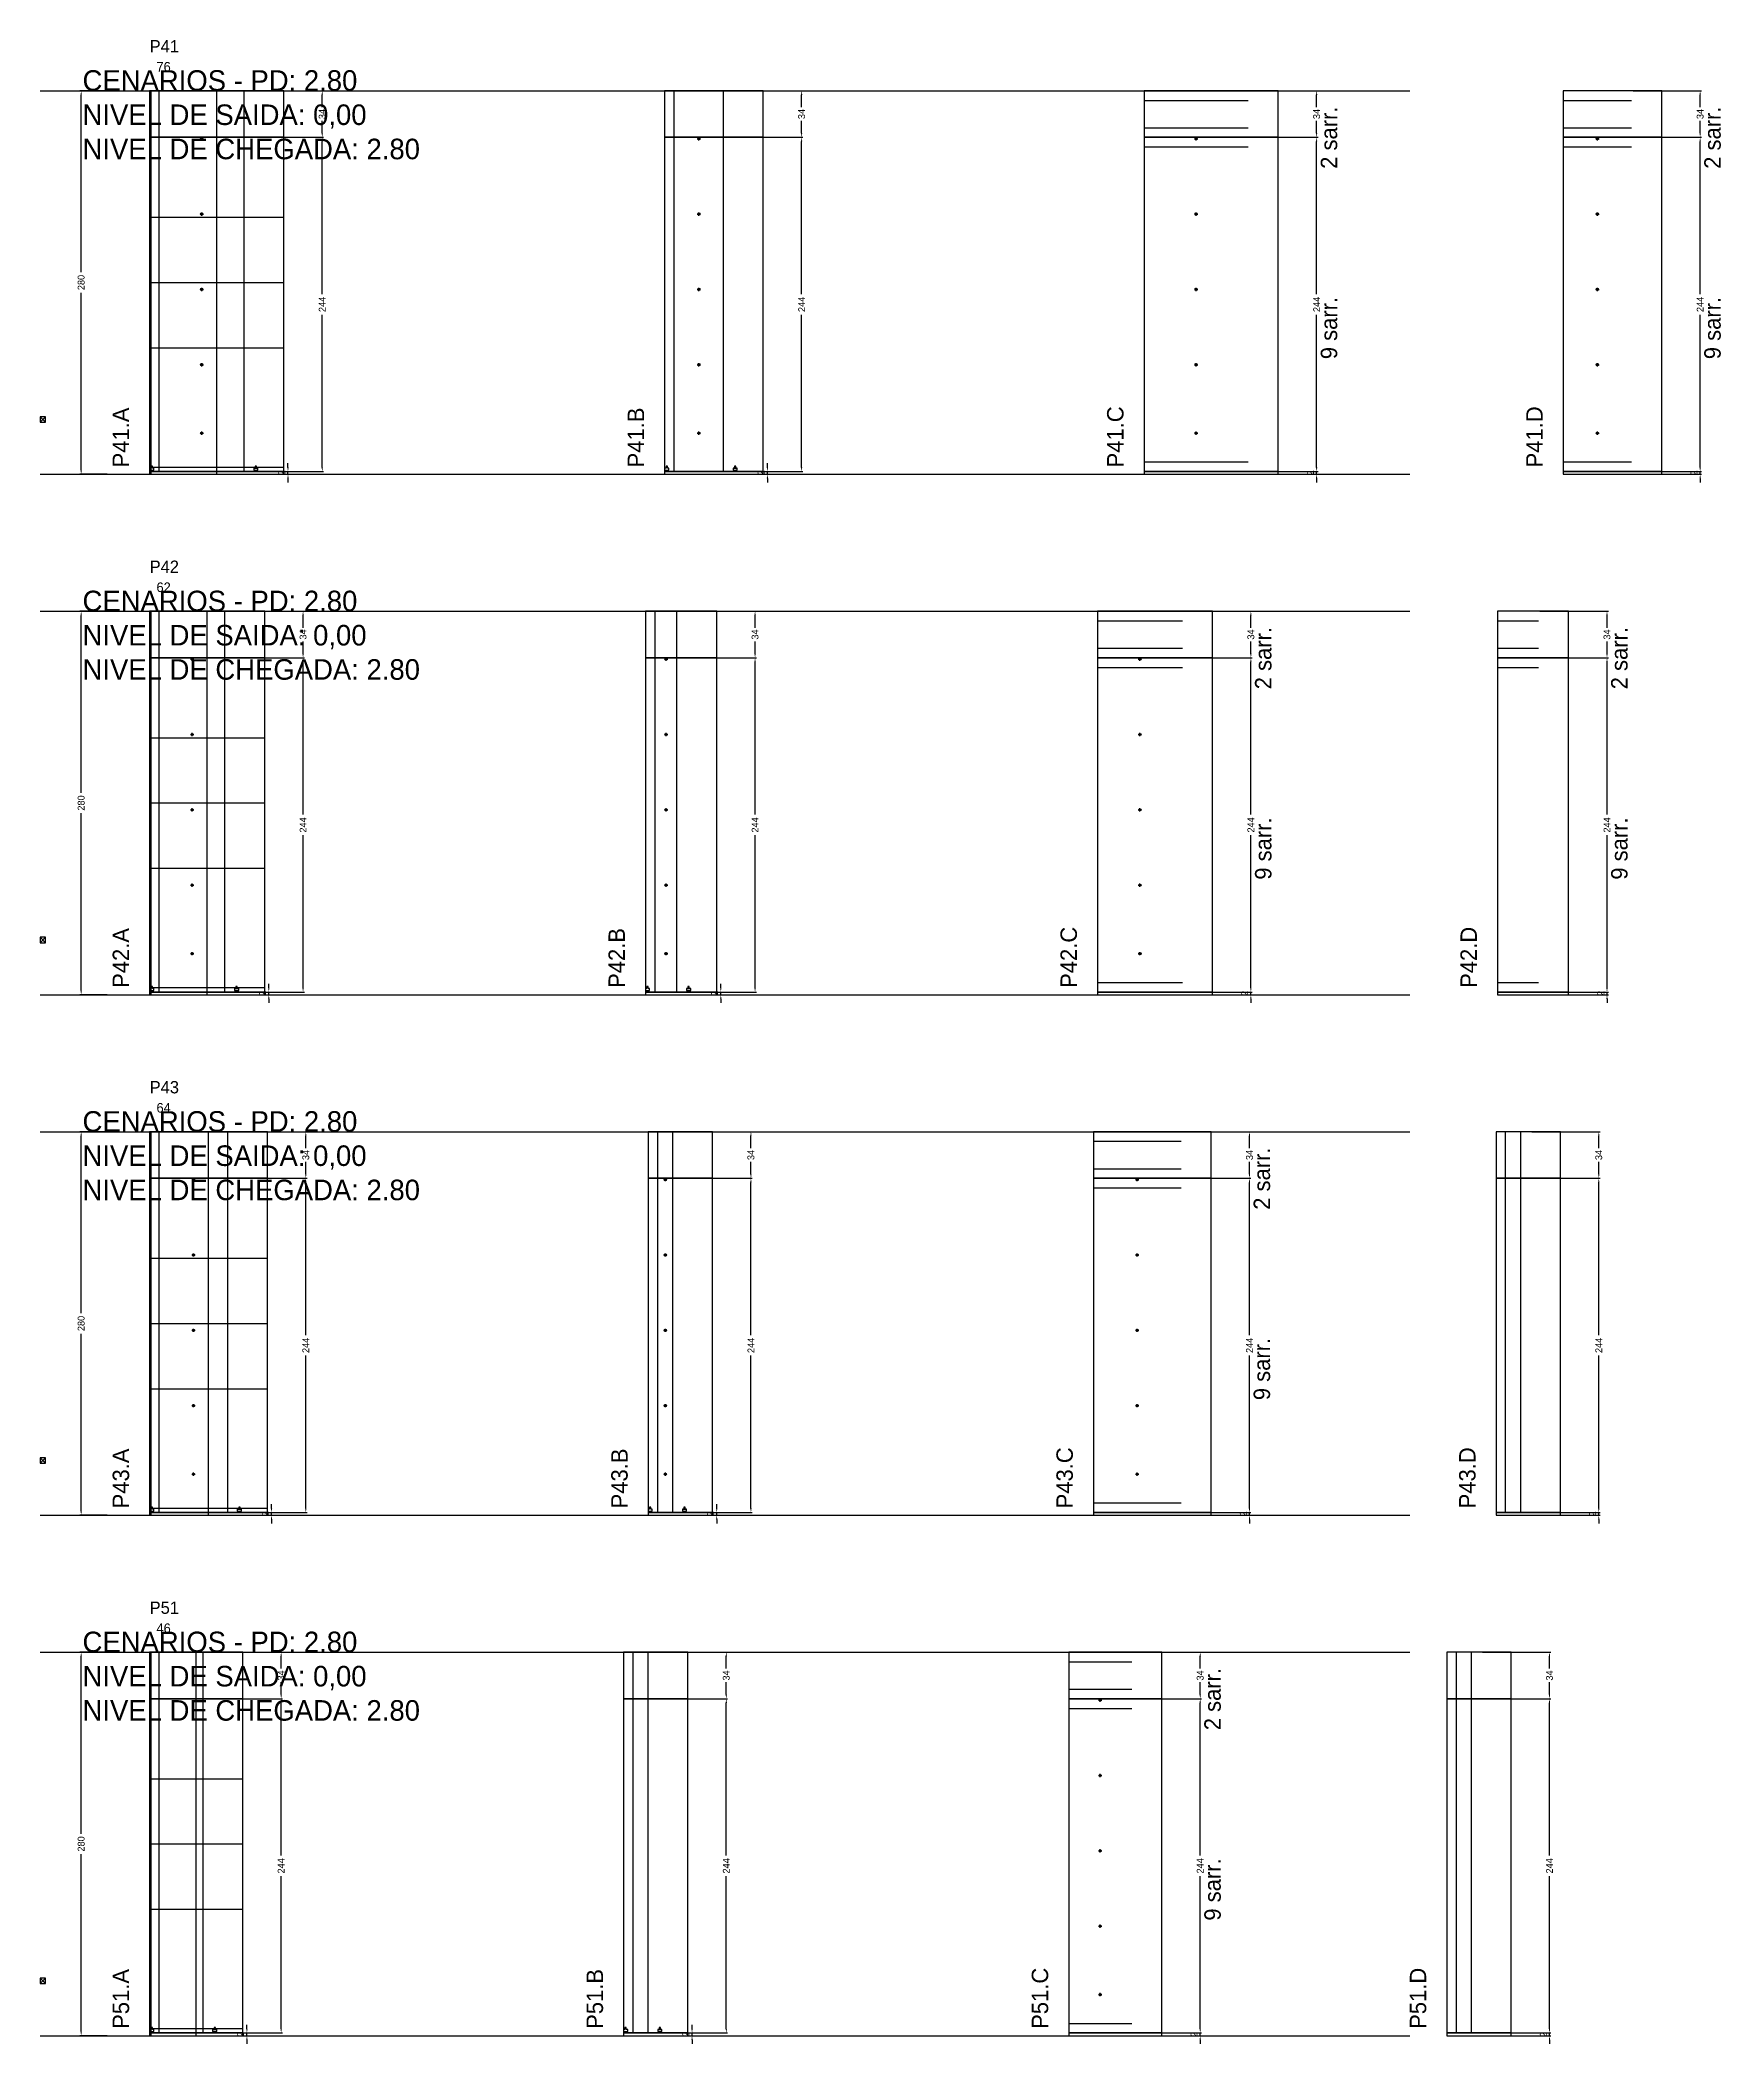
# Model space of a CAD drawing. Header units: centimetres. Extents: x -10500 to 4299, y -11026 to 295.
# Drawn here: x -7000 to -5773, y -6846 to -5383 of the extents above; entities that cross this region are included whole.
import ezdxf

# ---------------------------------------------------------------- set-up
doc = ezdxf.new("R2010")
doc.units = ezdxf.units.CM
doc.linetypes.add('DASHED', pattern=[2, -2])
for name, color, linetype in [('CHAPA', 140, 'Continuous'), ('COTA', 241, 'Continuous'), ('COTAS FURACAO', 16, 'Continuous'), ('Madeira', 30, 'Continuous'), ('MEIO_PONT', 160, 'Continuous'), ('NOMENCLATURA', 7, 'Continuous'), ('Nível', 160, 'Continuous'), ('Painéis', 200, 'Continuous'), ('Perfil Metálico', 150, 'Continuous'), ('SARR_2.2x7', 40, 'Continuous'), ('SARRAFO DE PRESSAO', 200, 'Continuous'), ('texto', 7, 'Continuous'), ('TEXTO_GERAL', 7, 'Continuous')]:
    doc.layers.add(name, color=color, linetype=linetype)
doc.dimstyles.new('PAINEL-NOVA', dxfattribs={"dimtxt": 5, "dimasz": 3, "dimexe": 1, "dimexo": 1, "dimgap": 1, "dimtad": 1, "dimcen": 2.5, "dimazin": 3, "dimtfac": 1, "dimtmove": 0, "dimatfit": 3})

# ---------------------------------------------------------------- blocks, each defined once
blk = doc.blocks.new('_CLOSEDFILLED')
at = {"color": 0, "linetype": 'BYBLOCK'}
blk.add_solid([(-1, 0.16), (0, 0), (-1, -0.16)], dxfattribs=at)
blk = doc.blocks.new('*D469')
for p, q in [((-6951, -5420), (-6971, -5420)), ((-6970, -5552.5), (-6970, -5423)), ((-6970, -5697), (-6970, -5567.5)), ((-6951, -5700), (-6971, -5700))]:
    blk.add_line(p, q)
at = {"layer": 'Defpoints'}
for p in [(-6950, -5420), (-6970, -5700), (-6950, -5700)]:
    blk.add_point(p, dxfattribs=at)
at = {"layer": 'COTA', "xscale": 3, "yscale": 3}
for p, rotation in [((-6970, -5420), 90), ((-6970, -5700), 270)]:
    blk.add_blockref('_CLOSEDFILLED', p, dxfattribs=dict(at, rotation=rotation))
at = {"layer": 'COTA', "insert": (-6970, -5560), "char_height": 5, "attachment_point": 5, "rotation": 90}
blk.add_mtext('280', dxfattribs=at)
blk = doc.blocks.new('MULDURA')
at = {"layer": 'Paineis'}
for p, q in [((0, 0), (4, 4)), ((4, 0), (0, 4))]:
    blk.add_line(p, q, dxfattribs=at)
blk.add_lwpolyline([(0, 0), (4, 0), (4, 4), (0, 4)], close=True, dxfattribs=at)
blk = doc.blocks.new('*D471')
for p, q in [((-6843, -5454), (-6793, -5454)), ((-6794, -5568.5), (-6794, -5457)), ((-6794, -5695), (-6794, -5583.5)), ((-6843, -5698), (-6793, -5698))]:
    blk.add_line(p, q)
at = {"layer": 'Defpoints'}
for p in [(-6844, -5454), (-6844, -5698), (-6794, -5698)]:
    blk.add_point(p, dxfattribs=at)
at = {"layer": 'COTA', "xscale": 3, "yscale": 3}
for p, rotation in [((-6794, -5454), 90), ((-6794, -5698), 270)]:
    blk.add_blockref('_CLOSEDFILLED', p, dxfattribs=dict(at, rotation=rotation))
at = {"layer": 'COTA', "insert": (-6794, -5576), "char_height": 5, "attachment_point": 5, "rotation": 90}
blk.add_mtext('244', dxfattribs=at)
blk = doc.blocks.new('*D472')
for p, q in [((-6843, -5420), (-6793, -5420)), ((-6794, -5432), (-6794, -5423)), ((-6794, -5451), (-6794, -5442)), ((-6843, -5454), (-6793, -5454))]:
    blk.add_line(p, q)
at = {"layer": 'Defpoints'}
for p in [(-6844, -5420), (-6844, -5454), (-6794, -5454)]:
    blk.add_point(p, dxfattribs=at)
at = {"layer": 'COTA', "xscale": 3, "yscale": 3}
for p, rotation in [((-6794, -5420), 90), ((-6794, -5454), 270)]:
    blk.add_blockref('_CLOSEDFILLED', p, dxfattribs=dict(at, rotation=rotation))
at = {"layer": 'COTA', "insert": (-6794, -5437), "char_height": 5, "attachment_point": 5, "rotation": 90}
blk.add_mtext('34', dxfattribs=at)
blk = doc.blocks.new('SLIPTEE')
at = {"layer": 'Paineis'}
blk.add_lwpolyline([(0, 0), (3, 0), (3, 1.5), (2, 1.5), (2, 3), (1, 3), (1, 1.5), (0, 1.5)], close=True, dxfattribs=at)
blk = doc.blocks.new('SLIPTDD')
at = {"layer": 'Paineis'}
blk.add_line((0, 1.5), (3, 1.5), dxfattribs=at)
blk.add_lwpolyline([(0, 0), (3, 0), (3, 1.5), (2, 1.5), (2, 3), (1, 3), (1, 1.5), (0, 1.5)], close=True, dxfattribs=at)
blk = doc.blocks.new('furacao')
at = {"layer": 'COTAS FURACAO'}
for p, q in [((-1.2, 0), (1.2, 0)), ((0, -1.2), (0, 1.2))]:
    blk.add_line(p, q, dxfattribs=at)
blk.add_circle((0, 0), 0.8, dxfattribs=at)
blk = doc.blocks.new('*D474')
for p, q in [((-6493, -5454), (-6443, -5454)), ((-6444, -5568.5), (-6444, -5457)), ((-6444, -5695), (-6444, -5583.5)), ((-6493, -5698), (-6443, -5698))]:
    blk.add_line(p, q)
at = {"layer": 'Defpoints'}
for p in [(-6494, -5454), (-6494, -5698), (-6444, -5698)]:
    blk.add_point(p, dxfattribs=at)
at = {"layer": 'COTA', "xscale": 3, "yscale": 3}
for p, rotation in [((-6444, -5454), 90), ((-6444, -5698), 270)]:
    blk.add_blockref('_CLOSEDFILLED', p, dxfattribs=dict(at, rotation=rotation))
at = {"layer": 'COTA', "insert": (-6444, -5576), "char_height": 5, "attachment_point": 5, "rotation": 90}
blk.add_mtext('244', dxfattribs=at)
blk = doc.blocks.new('*D475')
for p, q in [((-6493, -5420), (-6443, -5420)), ((-6444, -5432), (-6444, -5423)), ((-6444, -5451), (-6444, -5442)), ((-6493, -5454), (-6443, -5454))]:
    blk.add_line(p, q)
at = {"layer": 'Defpoints'}
for p in [(-6494, -5420), (-6494, -5454), (-6444, -5454)]:
    blk.add_point(p, dxfattribs=at)
at = {"layer": 'COTA', "xscale": 3, "yscale": 3}
for p, rotation in [((-6444, -5420), 90), ((-6444, -5454), 270)]:
    blk.add_blockref('_CLOSEDFILLED', p, dxfattribs=dict(at, rotation=rotation))
at = {"layer": 'COTA', "insert": (-6444, -5437), "char_height": 5, "attachment_point": 5, "rotation": 90}
blk.add_mtext('34', dxfattribs=at)
blk = doc.blocks.new('*D477')
for p, q in [((-6117, -5454), (-6067, -5454)), ((-6068, -5568.5), (-6068, -5457)), ((-6068, -5695), (-6068, -5583.5)), ((-6117, -5698), (-6067, -5698))]:
    blk.add_line(p, q)
at = {"layer": 'Defpoints'}
for p in [(-6118, -5454), (-6118, -5698), (-6068, -5698)]:
    blk.add_point(p, dxfattribs=at)
at = {"layer": 'COTA', "xscale": 3, "yscale": 3}
for p, rotation in [((-6068, -5454), 90), ((-6068, -5698), 270)]:
    blk.add_blockref('_CLOSEDFILLED', p, dxfattribs=dict(at, rotation=rotation))
at = {"layer": 'COTA', "insert": (-6068, -5576), "char_height": 5, "attachment_point": 5, "rotation": 90}
blk.add_mtext('244', dxfattribs=at)
blk = doc.blocks.new('*D478')
for p, q in [((-6117, -5420), (-6067, -5420)), ((-6068, -5432), (-6068, -5423)), ((-6068, -5451), (-6068, -5442)), ((-6117, -5454), (-6067, -5454))]:
    blk.add_line(p, q)
at = {"layer": 'Defpoints'}
for p in [(-6118, -5420), (-6118, -5454), (-6068, -5454)]:
    blk.add_point(p, dxfattribs=at)
at = {"layer": 'COTA', "xscale": 3, "yscale": 3}
for p, rotation in [((-6068, -5420), 90), ((-6068, -5454), 270)]:
    blk.add_blockref('_CLOSEDFILLED', p, dxfattribs=dict(at, rotation=rotation))
at = {"layer": 'COTA', "insert": (-6068, -5437), "char_height": 5, "attachment_point": 5, "rotation": 90}
blk.add_mtext('34', dxfattribs=at)
blk = doc.blocks.new('*D480')
for p, q in [((-5837, -5454), (-5787, -5454)), ((-5788, -5568.5), (-5788, -5457)), ((-5788, -5695), (-5788, -5583.5)), ((-5837, -5698), (-5787, -5698))]:
    blk.add_line(p, q)
at = {"layer": 'Defpoints'}
for p in [(-5838, -5454), (-5838, -5698), (-5788, -5698)]:
    blk.add_point(p, dxfattribs=at)
at = {"layer": 'COTA', "xscale": 3, "yscale": 3}
for p, rotation in [((-5788, -5454), 90), ((-5788, -5698), 270)]:
    blk.add_blockref('_CLOSEDFILLED', p, dxfattribs=dict(at, rotation=rotation))
at = {"layer": 'COTA', "insert": (-5788, -5576), "char_height": 5, "attachment_point": 5, "rotation": 90}
blk.add_mtext('244', dxfattribs=at)
blk = doc.blocks.new('*D481')
for p, q in [((-5837, -5420), (-5787, -5420)), ((-5788, -5432), (-5788, -5423)), ((-5788, -5451), (-5788, -5442)), ((-5837, -5454), (-5787, -5454))]:
    blk.add_line(p, q)
at = {"layer": 'Defpoints'}
for p in [(-5838, -5420), (-5838, -5454), (-5788, -5454)]:
    blk.add_point(p, dxfattribs=at)
at = {"layer": 'COTA', "xscale": 3, "yscale": 3}
for p, rotation in [((-5788, -5420), 90), ((-5788, -5454), 270)]:
    blk.add_blockref('_CLOSEDFILLED', p, dxfattribs=dict(at, rotation=rotation))
at = {"layer": 'COTA', "insert": (-5788, -5437), "char_height": 5, "attachment_point": 5, "rotation": 90}
blk.add_mtext('34', dxfattribs=at)
blk = doc.blocks.new('*D503')
for p, q in [((-6951, -5800), (-6971, -5800)), ((-6970, -5932.5), (-6970, -5803)), ((-6970, -6077), (-6970, -5947.5)), ((-6951, -6080), (-6971, -6080))]:
    blk.add_line(p, q)
at = {"layer": 'Defpoints'}
for p in [(-6950, -5800), (-6970, -6080), (-6950, -6080)]:
    blk.add_point(p, dxfattribs=at)
at = {"layer": 'COTA', "xscale": 3, "yscale": 3}
for p, rotation in [((-6970, -5800), 90), ((-6970, -6080), 270)]:
    blk.add_blockref('_CLOSEDFILLED', p, dxfattribs=dict(at, rotation=rotation))
at = {"layer": 'COTA', "insert": (-6970, -5940), "char_height": 5, "attachment_point": 5, "rotation": 90}
blk.add_mtext('280', dxfattribs=at)
blk = doc.blocks.new('*D505')
for p, q in [((-6857, -5834), (-6807, -5834)), ((-6808, -5948.5), (-6808, -5837)), ((-6808, -6075), (-6808, -5963.5)), ((-6857, -6078), (-6807, -6078))]:
    blk.add_line(p, q)
at = {"layer": 'Defpoints'}
for p in [(-6858, -5834), (-6858, -6078), (-6808, -6078)]:
    blk.add_point(p, dxfattribs=at)
at = {"layer": 'COTA', "xscale": 3, "yscale": 3}
for p, rotation in [((-6808, -5834), 90), ((-6808, -6078), 270)]:
    blk.add_blockref('_CLOSEDFILLED', p, dxfattribs=dict(at, rotation=rotation))
at = {"layer": 'COTA', "insert": (-6808, -5956), "char_height": 5, "attachment_point": 5, "rotation": 90}
blk.add_mtext('244', dxfattribs=at)
blk = doc.blocks.new('*D506')
for p, q in [((-6857, -5800), (-6807, -5800)), ((-6808, -5812), (-6808, -5803)), ((-6808, -5831), (-6808, -5822)), ((-6857, -5834), (-6807, -5834))]:
    blk.add_line(p, q)
at = {"layer": 'Defpoints'}
for p in [(-6858, -5800), (-6858, -5834), (-6808, -5834)]:
    blk.add_point(p, dxfattribs=at)
at = {"layer": 'COTA', "xscale": 3, "yscale": 3}
for p, rotation in [((-6808, -5800), 90), ((-6808, -5834), 270)]:
    blk.add_blockref('_CLOSEDFILLED', p, dxfattribs=dict(at, rotation=rotation))
at = {"layer": 'COTA', "insert": (-6808, -5817), "char_height": 5, "attachment_point": 5, "rotation": 90}
blk.add_mtext('34', dxfattribs=at)
blk = doc.blocks.new('*D508')
for p, q in [((-6527, -5834), (-6477, -5834)), ((-6478, -5948.5), (-6478, -5837)), ((-6478, -6075), (-6478, -5963.5)), ((-6527, -6078), (-6477, -6078))]:
    blk.add_line(p, q)
at = {"layer": 'Defpoints'}
for p in [(-6528, -5834), (-6528, -6078), (-6478, -6078)]:
    blk.add_point(p, dxfattribs=at)
at = {"layer": 'COTA', "xscale": 3, "yscale": 3}
for p, rotation in [((-6478, -5834), 90), ((-6478, -6078), 270)]:
    blk.add_blockref('_CLOSEDFILLED', p, dxfattribs=dict(at, rotation=rotation))
at = {"layer": 'COTA', "insert": (-6478, -5956), "char_height": 5, "attachment_point": 5, "rotation": 90}
blk.add_mtext('244', dxfattribs=at)
blk = doc.blocks.new('*D509')
for p, q in [((-6527, -5800), (-6477, -5800)), ((-6478, -5812), (-6478, -5803)), ((-6478, -5831), (-6478, -5822)), ((-6527, -5834), (-6477, -5834))]:
    blk.add_line(p, q)
at = {"layer": 'Defpoints'}
for p in [(-6528, -5800), (-6528, -5834), (-6478, -5834)]:
    blk.add_point(p, dxfattribs=at)
at = {"layer": 'COTA', "xscale": 3, "yscale": 3}
for p, rotation in [((-6478, -5800), 90), ((-6478, -5834), 270)]:
    blk.add_blockref('_CLOSEDFILLED', p, dxfattribs=dict(at, rotation=rotation))
at = {"layer": 'COTA', "insert": (-6478, -5817), "char_height": 5, "attachment_point": 5, "rotation": 90}
blk.add_mtext('34', dxfattribs=at)
blk = doc.blocks.new('*D511')
for p, q in [((-6165, -5834), (-6115, -5834)), ((-6116, -5948.5), (-6116, -5837)), ((-6116, -6075), (-6116, -5963.5)), ((-6165, -6078), (-6115, -6078))]:
    blk.add_line(p, q)
at = {"layer": 'Defpoints'}
for p in [(-6166, -5834), (-6166, -6078), (-6116, -6078)]:
    blk.add_point(p, dxfattribs=at)
at = {"layer": 'COTA', "xscale": 3, "yscale": 3}
for p, rotation in [((-6116, -5834), 90), ((-6116, -6078), 270)]:
    blk.add_blockref('_CLOSEDFILLED', p, dxfattribs=dict(at, rotation=rotation))
at = {"layer": 'COTA', "insert": (-6116, -5956), "char_height": 5, "attachment_point": 5, "rotation": 90}
blk.add_mtext('244', dxfattribs=at)
blk = doc.blocks.new('*D512')
for p, q in [((-6165, -5800), (-6115, -5800)), ((-6116, -5812), (-6116, -5803)), ((-6116, -5831), (-6116, -5822)), ((-6165, -5834), (-6115, -5834))]:
    blk.add_line(p, q)
at = {"layer": 'Defpoints'}
for p in [(-6166, -5800), (-6166, -5834), (-6116, -5834)]:
    blk.add_point(p, dxfattribs=at)
at = {"layer": 'COTA', "xscale": 3, "yscale": 3}
for p, rotation in [((-6116, -5800), 90), ((-6116, -5834), 270)]:
    blk.add_blockref('_CLOSEDFILLED', p, dxfattribs=dict(at, rotation=rotation))
at = {"layer": 'COTA', "insert": (-6116, -5817), "char_height": 5, "attachment_point": 5, "rotation": 90}
blk.add_mtext('34', dxfattribs=at)
blk = doc.blocks.new('*D514')
for p, q in [((-5905, -5834), (-5855, -5834)), ((-5856, -5948.5), (-5856, -5837)), ((-5856, -6075), (-5856, -5963.5)), ((-5905, -6078), (-5855, -6078))]:
    blk.add_line(p, q)
at = {"layer": 'Defpoints'}
for p in [(-5906, -5834), (-5906, -6078), (-5856, -6078)]:
    blk.add_point(p, dxfattribs=at)
at = {"layer": 'COTA', "xscale": 3, "yscale": 3}
for p, rotation in [((-5856, -5834), 90), ((-5856, -6078), 270)]:
    blk.add_blockref('_CLOSEDFILLED', p, dxfattribs=dict(at, rotation=rotation))
at = {"layer": 'COTA', "insert": (-5856, -5956), "char_height": 5, "attachment_point": 5, "rotation": 90}
blk.add_mtext('244', dxfattribs=at)
blk = doc.blocks.new('*D515')
for p, q in [((-5905, -5800), (-5855, -5800)), ((-5856, -5812), (-5856, -5803)), ((-5856, -5831), (-5856, -5822)), ((-5905, -5834), (-5855, -5834))]:
    blk.add_line(p, q)
at = {"layer": 'Defpoints'}
for p in [(-5906, -5800), (-5906, -5834), (-5856, -5834)]:
    blk.add_point(p, dxfattribs=at)
at = {"layer": 'COTA', "xscale": 3, "yscale": 3}
for p, rotation in [((-5856, -5800), 90), ((-5856, -5834), 270)]:
    blk.add_blockref('_CLOSEDFILLED', p, dxfattribs=dict(at, rotation=rotation))
at = {"layer": 'COTA', "insert": (-5856, -5817), "char_height": 5, "attachment_point": 5, "rotation": 90}
blk.add_mtext('34', dxfattribs=at)
blk = doc.blocks.new('*D537')
for p, q in [((-6951, -6180), (-6971, -6180)), ((-6970, -6312.5), (-6970, -6183)), ((-6970, -6457), (-6970, -6327.5)), ((-6951, -6460), (-6971, -6460))]:
    blk.add_line(p, q)
at = {"layer": 'Defpoints'}
for p in [(-6950, -6180), (-6970, -6460), (-6950, -6460)]:
    blk.add_point(p, dxfattribs=at)
at = {"layer": 'COTA', "xscale": 3, "yscale": 3}
for p, rotation in [((-6970, -6180), 90), ((-6970, -6460), 270)]:
    blk.add_blockref('_CLOSEDFILLED', p, dxfattribs=dict(at, rotation=rotation))
at = {"layer": 'COTA', "insert": (-6970, -6320), "char_height": 5, "attachment_point": 5, "rotation": 90}
blk.add_mtext('280', dxfattribs=at)
blk = doc.blocks.new('*D539')
for p, q in [((-6855, -6214), (-6805, -6214)), ((-6806, -6328.5), (-6806, -6217)), ((-6806, -6455), (-6806, -6343.5)), ((-6855, -6458), (-6805, -6458))]:
    blk.add_line(p, q)
at = {"layer": 'Defpoints'}
for p in [(-6856, -6214), (-6856, -6458), (-6806, -6458)]:
    blk.add_point(p, dxfattribs=at)
at = {"layer": 'COTA', "xscale": 3, "yscale": 3}
for p, rotation in [((-6806, -6214), 90), ((-6806, -6458), 270)]:
    blk.add_blockref('_CLOSEDFILLED', p, dxfattribs=dict(at, rotation=rotation))
at = {"layer": 'COTA', "insert": (-6806, -6336), "char_height": 5, "attachment_point": 5, "rotation": 90}
blk.add_mtext('244', dxfattribs=at)
blk = doc.blocks.new('*D540')
for p, q in [((-6855, -6180), (-6805, -6180)), ((-6806, -6192), (-6806, -6183)), ((-6806, -6211), (-6806, -6202)), ((-6855, -6214), (-6805, -6214))]:
    blk.add_line(p, q)
at = {"layer": 'Defpoints'}
for p in [(-6856, -6180), (-6856, -6214), (-6806, -6214)]:
    blk.add_point(p, dxfattribs=at)
at = {"layer": 'COTA', "xscale": 3, "yscale": 3}
for p, rotation in [((-6806, -6180), 90), ((-6806, -6214), 270)]:
    blk.add_blockref('_CLOSEDFILLED', p, dxfattribs=dict(at, rotation=rotation))
at = {"layer": 'COTA', "insert": (-6806, -6197), "char_height": 5, "attachment_point": 5, "rotation": 90}
blk.add_mtext('34', dxfattribs=at)
blk = doc.blocks.new('*D542')
for p, q in [((-6530, -6214), (-6480, -6214)), ((-6481, -6328.5), (-6481, -6217)), ((-6481, -6455), (-6481, -6343.5)), ((-6530, -6458), (-6480, -6458))]:
    blk.add_line(p, q)
at = {"layer": 'Defpoints'}
for p in [(-6531, -6214), (-6531, -6458), (-6481, -6458)]:
    blk.add_point(p, dxfattribs=at)
at = {"layer": 'COTA', "xscale": 3, "yscale": 3}
for p, rotation in [((-6481, -6214), 90), ((-6481, -6458), 270)]:
    blk.add_blockref('_CLOSEDFILLED', p, dxfattribs=dict(at, rotation=rotation))
at = {"layer": 'COTA', "insert": (-6481, -6336), "char_height": 5, "attachment_point": 5, "rotation": 90}
blk.add_mtext('244', dxfattribs=at)
blk = doc.blocks.new('*D543')
for p, q in [((-6530, -6180), (-6480, -6180)), ((-6481, -6192), (-6481, -6183)), ((-6481, -6211), (-6481, -6202)), ((-6530, -6214), (-6480, -6214))]:
    blk.add_line(p, q)
at = {"layer": 'Defpoints'}
for p in [(-6531, -6180), (-6531, -6214), (-6481, -6214)]:
    blk.add_point(p, dxfattribs=at)
at = {"layer": 'COTA', "xscale": 3, "yscale": 3}
for p, rotation in [((-6481, -6180), 90), ((-6481, -6214), 270)]:
    blk.add_blockref('_CLOSEDFILLED', p, dxfattribs=dict(at, rotation=rotation))
at = {"layer": 'COTA', "insert": (-6481, -6197), "char_height": 5, "attachment_point": 5, "rotation": 90}
blk.add_mtext('34', dxfattribs=at)
blk = doc.blocks.new('*D545')
for p, q in [((-6166, -6214), (-6116, -6214)), ((-6117, -6328.5), (-6117, -6217)), ((-6117, -6455), (-6117, -6343.5)), ((-6166, -6458), (-6116, -6458))]:
    blk.add_line(p, q)
at = {"layer": 'Defpoints'}
for p in [(-6167, -6214), (-6167, -6458), (-6117, -6458)]:
    blk.add_point(p, dxfattribs=at)
at = {"layer": 'COTA', "xscale": 3, "yscale": 3}
for p, rotation in [((-6117, -6214), 90), ((-6117, -6458), 270)]:
    blk.add_blockref('_CLOSEDFILLED', p, dxfattribs=dict(at, rotation=rotation))
at = {"layer": 'COTA', "insert": (-6117, -6336), "char_height": 5, "attachment_point": 5, "rotation": 90}
blk.add_mtext('244', dxfattribs=at)
blk = doc.blocks.new('*D546')
for p, q in [((-6166, -6180), (-6116, -6180)), ((-6117, -6192), (-6117, -6183)), ((-6117, -6211), (-6117, -6202)), ((-6166, -6214), (-6116, -6214))]:
    blk.add_line(p, q)
at = {"layer": 'Defpoints'}
for p in [(-6167, -6180), (-6167, -6214), (-6117, -6214)]:
    blk.add_point(p, dxfattribs=at)
at = {"layer": 'COTA', "xscale": 3, "yscale": 3}
for p, rotation in [((-6117, -6180), 90), ((-6117, -6214), 270)]:
    blk.add_blockref('_CLOSEDFILLED', p, dxfattribs=dict(at, rotation=rotation))
at = {"layer": 'COTA', "insert": (-6117, -6197), "char_height": 5, "attachment_point": 5, "rotation": 90}
blk.add_mtext('34', dxfattribs=at)
blk = doc.blocks.new('*D548')
for p, q in [((-5911, -6214), (-5861, -6214)), ((-5862, -6328.5), (-5862, -6217)), ((-5862, -6455), (-5862, -6343.5)), ((-5911, -6458), (-5861, -6458))]:
    blk.add_line(p, q)
at = {"layer": 'Defpoints'}
for p in [(-5912, -6214), (-5912, -6458), (-5862, -6458)]:
    blk.add_point(p, dxfattribs=at)
at = {"layer": 'COTA', "xscale": 3, "yscale": 3}
for p, rotation in [((-5862, -6214), 90), ((-5862, -6458), 270)]:
    blk.add_blockref('_CLOSEDFILLED', p, dxfattribs=dict(at, rotation=rotation))
at = {"layer": 'COTA', "insert": (-5862, -6336), "char_height": 5, "attachment_point": 5, "rotation": 90}
blk.add_mtext('244', dxfattribs=at)
blk = doc.blocks.new('*D549')
for p, q in [((-5911, -6180), (-5861, -6180)), ((-5862, -6192), (-5862, -6183)), ((-5862, -6211), (-5862, -6202)), ((-5911, -6214), (-5861, -6214))]:
    blk.add_line(p, q)
at = {"layer": 'Defpoints'}
for p in [(-5912, -6180), (-5912, -6214), (-5862, -6214)]:
    blk.add_point(p, dxfattribs=at)
at = {"layer": 'COTA', "xscale": 3, "yscale": 3}
for p, rotation in [((-5862, -6180), 90), ((-5862, -6214), 270)]:
    blk.add_blockref('_CLOSEDFILLED', p, dxfattribs=dict(at, rotation=rotation))
at = {"layer": 'COTA', "insert": (-5862, -6197), "char_height": 5, "attachment_point": 5, "rotation": 90}
blk.add_mtext('34', dxfattribs=at)
blk = doc.blocks.new('*D571')
for p, q in [((-6951, -6560), (-6971, -6560)), ((-6970, -6692.5), (-6970, -6563)), ((-6970, -6837), (-6970, -6707.5)), ((-6951, -6840), (-6971, -6840))]:
    blk.add_line(p, q)
at = {"layer": 'Defpoints'}
for p in [(-6950, -6560), (-6970, -6840), (-6950, -6840)]:
    blk.add_point(p, dxfattribs=at)
at = {"layer": 'COTA', "xscale": 3, "yscale": 3}
for p, rotation in [((-6970, -6560), 90), ((-6970, -6840), 270)]:
    blk.add_blockref('_CLOSEDFILLED', p, dxfattribs=dict(at, rotation=rotation))
at = {"layer": 'COTA', "insert": (-6970, -6700), "char_height": 5, "attachment_point": 5, "rotation": 90}
blk.add_mtext('280', dxfattribs=at)
blk = doc.blocks.new('*D573')
for p, q in [((-6873, -6594), (-6823, -6594)), ((-6824, -6708.5), (-6824, -6597)), ((-6824, -6835), (-6824, -6723.5)), ((-6873, -6838), (-6823, -6838))]:
    blk.add_line(p, q)
at = {"layer": 'Defpoints'}
for p in [(-6874, -6594), (-6874, -6838), (-6824, -6838)]:
    blk.add_point(p, dxfattribs=at)
at = {"layer": 'COTA', "xscale": 3, "yscale": 3}
for p, rotation in [((-6824, -6594), 90), ((-6824, -6838), 270)]:
    blk.add_blockref('_CLOSEDFILLED', p, dxfattribs=dict(at, rotation=rotation))
at = {"layer": 'COTA', "insert": (-6824, -6716), "char_height": 5, "attachment_point": 5, "rotation": 90}
blk.add_mtext('244', dxfattribs=at)
blk = doc.blocks.new('*D574')
for p, q in [((-6873, -6560), (-6823, -6560)), ((-6824, -6572), (-6824, -6563)), ((-6824, -6591), (-6824, -6582)), ((-6873, -6594), (-6823, -6594))]:
    blk.add_line(p, q)
at = {"layer": 'Defpoints'}
for p in [(-6874, -6560), (-6874, -6594), (-6824, -6594)]:
    blk.add_point(p, dxfattribs=at)
at = {"layer": 'COTA', "xscale": 3, "yscale": 3}
for p, rotation in [((-6824, -6560), 90), ((-6824, -6594), 270)]:
    blk.add_blockref('_CLOSEDFILLED', p, dxfattribs=dict(at, rotation=rotation))
at = {"layer": 'COTA', "insert": (-6824, -6577), "char_height": 5, "attachment_point": 5, "rotation": 90}
blk.add_mtext('34', dxfattribs=at)
blk = doc.blocks.new('*D576')
for p, q in [((-6548, -6594), (-6498, -6594)), ((-6499, -6708.5), (-6499, -6597)), ((-6499, -6835), (-6499, -6723.5)), ((-6548, -6838), (-6498, -6838))]:
    blk.add_line(p, q)
at = {"layer": 'Defpoints'}
for p in [(-6549, -6594), (-6549, -6838), (-6499, -6838)]:
    blk.add_point(p, dxfattribs=at)
at = {"layer": 'COTA', "xscale": 3, "yscale": 3}
for p, rotation in [((-6499, -6594), 90), ((-6499, -6838), 270)]:
    blk.add_blockref('_CLOSEDFILLED', p, dxfattribs=dict(at, rotation=rotation))
at = {"layer": 'COTA', "insert": (-6499, -6716), "char_height": 5, "attachment_point": 5, "rotation": 90}
blk.add_mtext('244', dxfattribs=at)
blk = doc.blocks.new('*D577')
for p, q in [((-6548, -6560), (-6498, -6560)), ((-6499, -6572), (-6499, -6563)), ((-6499, -6591), (-6499, -6582)), ((-6548, -6594), (-6498, -6594))]:
    blk.add_line(p, q)
at = {"layer": 'Defpoints'}
for p in [(-6549, -6560), (-6549, -6594), (-6499, -6594)]:
    blk.add_point(p, dxfattribs=at)
at = {"layer": 'COTA', "xscale": 3, "yscale": 3}
for p, rotation in [((-6499, -6560), 90), ((-6499, -6594), 270)]:
    blk.add_blockref('_CLOSEDFILLED', p, dxfattribs=dict(at, rotation=rotation))
at = {"layer": 'COTA', "insert": (-6499, -6577), "char_height": 5, "attachment_point": 5, "rotation": 90}
blk.add_mtext('34', dxfattribs=at)
blk = doc.blocks.new('*D579')
for p, q in [((-6202, -6594), (-6152, -6594)), ((-6153, -6708.5), (-6153, -6597)), ((-6153, -6835), (-6153, -6723.5)), ((-6202, -6838), (-6152, -6838))]:
    blk.add_line(p, q)
at = {"layer": 'Defpoints'}
for p in [(-6203, -6594), (-6203, -6838), (-6153, -6838)]:
    blk.add_point(p, dxfattribs=at)
at = {"layer": 'COTA', "xscale": 3, "yscale": 3}
for p, rotation in [((-6153, -6594), 90), ((-6153, -6838), 270)]:
    blk.add_blockref('_CLOSEDFILLED', p, dxfattribs=dict(at, rotation=rotation))
at = {"layer": 'COTA', "insert": (-6153, -6716), "char_height": 5, "attachment_point": 5, "rotation": 90}
blk.add_mtext('244', dxfattribs=at)
blk = doc.blocks.new('*D580')
for p, q in [((-6202, -6560), (-6152, -6560)), ((-6153, -6572), (-6153, -6563)), ((-6153, -6591), (-6153, -6582)), ((-6202, -6594), (-6152, -6594))]:
    blk.add_line(p, q)
at = {"layer": 'Defpoints'}
for p in [(-6203, -6560), (-6203, -6594), (-6153, -6594)]:
    blk.add_point(p, dxfattribs=at)
at = {"layer": 'COTA', "xscale": 3, "yscale": 3}
for p, rotation in [((-6153, -6560), 90), ((-6153, -6594), 270)]:
    blk.add_blockref('_CLOSEDFILLED', p, dxfattribs=dict(at, rotation=rotation))
at = {"layer": 'COTA', "insert": (-6153, -6577), "char_height": 5, "attachment_point": 5, "rotation": 90}
blk.add_mtext('34', dxfattribs=at)
blk = doc.blocks.new('*D582')
for p, q in [((-5947, -6594), (-5897, -6594)), ((-5898, -6708.5), (-5898, -6597)), ((-5898, -6835), (-5898, -6723.5)), ((-5947, -6838), (-5897, -6838))]:
    blk.add_line(p, q)
at = {"layer": 'Defpoints'}
for p in [(-5948, -6594), (-5948, -6838), (-5898, -6838)]:
    blk.add_point(p, dxfattribs=at)
at = {"layer": 'COTA', "xscale": 3, "yscale": 3}
for p, rotation in [((-5898, -6594), 90), ((-5898, -6838), 270)]:
    blk.add_blockref('_CLOSEDFILLED', p, dxfattribs=dict(at, rotation=rotation))
at = {"layer": 'COTA', "insert": (-5898, -6716), "char_height": 5, "attachment_point": 5, "rotation": 90}
blk.add_mtext('244', dxfattribs=at)
blk = doc.blocks.new('*D583')
for p, q in [((-5947, -6560), (-5897, -6560)), ((-5898, -6572), (-5898, -6563)), ((-5898, -6591), (-5898, -6582)), ((-5947, -6594), (-5897, -6594))]:
    blk.add_line(p, q)
at = {"layer": 'Defpoints'}
for p in [(-5948, -6560), (-5948, -6594), (-5898, -6594)]:
    blk.add_point(p, dxfattribs=at)
at = {"layer": 'COTA', "xscale": 3, "yscale": 3}
for p, rotation in [((-5898, -6560), 90), ((-5898, -6594), 270)]:
    blk.add_blockref('_CLOSEDFILLED', p, dxfattribs=dict(at, rotation=rotation))
at = {"layer": 'COTA', "insert": (-5898, -6577), "char_height": 5, "attachment_point": 5, "rotation": 90}
blk.add_mtext('34', dxfattribs=at)

msp = doc.modelspace()

# ---------------------------------------------------------------- linework, layer by layer
at = {"layer": 'CHAPA'}
for points in [[(-6920, -5700), (-6918.8, -5700), (-6918.8, -5420), (-6920, -5420)], [(-6920, -6080), (-6918.8, -6080), (-6918.8, -5800), (-6920, -5800)], [(-6920, -6460), (-6918.8, -6460), (-6918.8, -6180), (-6920, -6180)], [(-6920, -6840), (-6918.8, -6840), (-6918.8, -6560), (-6920, -6560)]]:
    msp.add_lwpolyline(points, close=True, dxfattribs=at)
at = {"layer": 'Madeira'}
for points in [[(-6920, -5512.4), (-6822, -5512.4)], [(-6920, -5607.6), (-6822, -5607.6)], [(-6920, -5892.4), (-6836, -5892.4)], [(-6920, -5987.6), (-6836, -5987.6)], [(-6920, -6272.4), (-6834, -6272.4)], [(-6920, -6367.6), (-6834, -6367.6)], [(-6920, -6652.4), (-6852, -6652.4)], [(-6920, -6747.6), (-6852, -6747.6)]]:
    msp.add_lwpolyline(points, dxfattribs=at)
at = {"layer": 'MEIO_PONT'}
for points in [[(-6920, -5560), (-6822, -5560)], [(-6920, -5940), (-6836, -5940)], [(-6920, -6320), (-6834, -6320)], [(-6920, -6700), (-6852, -6700)]]:
    msp.add_lwpolyline(points, dxfattribs=at)
at = {"layer": 'Nível', "linetype": 'DASHED'}
for points in [[(-7000, -5420), (-6000, -5420)], [(-7000, -5700), (-6000, -5700)], [(-7000, -5800), (-6000, -5800)], [(-7000, -6080), (-6000, -6080)], [(-7000, -6180), (-6000, -6180)], [(-7000, -6460), (-6000, -6460)], [(-7000, -6560), (-6000, -6560)], [(-7000, -6840), (-6000, -6840)]]:
    msp.add_lwpolyline(points, dxfattribs=at)
at = {"layer": 'Painéis'}
for points in [[(-6920, -5454), (-6822, -5454), (-6822, -5420), (-6920, -5420)], [(-6920, -5700), (-6822, -5700), (-6822, -5420), (-6920, -5420)], [(-6544, -5454), (-6472, -5454), (-6472, -5420), (-6544, -5420)], [(-6194, -5454), (-6096, -5454), (-6096, -5420), (-6194, -5420)], [(-5888, -5454), (-5816, -5454), (-5816, -5420), (-5888, -5420)], [(-6920, -5698), (-6822, -5698), (-6822, -5454), (-6920, -5454)], [(-6544, -5698), (-6472, -5698), (-6472, -5454), (-6544, -5454)], [(-6194, -5698), (-6096, -5698), (-6096, -5454), (-6194, -5454)], [(-5888, -5698), (-5816, -5698), (-5816, -5454), (-5888, -5454)], [(-6920, -5700), (-6822, -5700), (-6822, -5698), (-6920, -5698)], [(-6544, -5700), (-6472, -5700), (-6472, -5698), (-6544, -5698)], [(-6194, -5700), (-6096, -5700), (-6096, -5698), (-6194, -5698)], [(-5888, -5700), (-5816, -5700), (-5816, -5698), (-5888, -5698)], [(-6920, -5834), (-6836, -5834), (-6836, -5800), (-6920, -5800)], [(-6920, -6080), (-6836, -6080), (-6836, -5800), (-6920, -5800)], [(-6558, -5834), (-6506, -5834), (-6506, -5800), (-6558, -5800)], [(-6228, -5834), (-6144, -5834), (-6144, -5800), (-6228, -5800)], [(-5936, -5834), (-5884, -5834), (-5884, -5800), (-5936, -5800)], [(-6920, -6078), (-6836, -6078), (-6836, -5834), (-6920, -5834)], [(-6558, -6078), (-6506, -6078), (-6506, -5834), (-6558, -5834)], [(-6228, -6078), (-6144, -6078), (-6144, -5834), (-6228, -5834)], [(-5936, -6078), (-5884, -6078), (-5884, -5834), (-5936, -5834)], [(-6920, -6080), (-6836, -6080), (-6836, -6078), (-6920, -6078)], [(-6558, -6080), (-6506, -6080), (-6506, -6078), (-6558, -6078)], [(-6228, -6080), (-6144, -6080), (-6144, -6078), (-6228, -6078)], [(-5936, -6080), (-5884, -6080), (-5884, -6078), (-5936, -6078)], [(-6920, -6214), (-6834, -6214), (-6834, -6180), (-6920, -6180)], [(-6920, -6460), (-6834, -6460), (-6834, -6180), (-6920, -6180)], [(-6556, -6214), (-6509, -6214), (-6509, -6180), (-6556, -6180)], [(-6231, -6214), (-6145, -6214), (-6145, -6180), (-6231, -6180)], [(-5937, -6214), (-5890, -6214), (-5890, -6180), (-5937, -6180)], [(-6920, -6458), (-6834, -6458), (-6834, -6214), (-6920, -6214)], [(-6556, -6458), (-6509, -6458), (-6509, -6214), (-6556, -6214)], [(-6231, -6458), (-6145, -6458), (-6145, -6214), (-6231, -6214)], [(-5937, -6458), (-5890, -6458), (-5890, -6214), (-5937, -6214)], [(-6920, -6460), (-6834, -6460), (-6834, -6458), (-6920, -6458)], [(-6556, -6460), (-6509, -6460), (-6509, -6458), (-6556, -6458)], [(-6231, -6460), (-6145, -6460), (-6145, -6458), (-6231, -6458)], [(-5937, -6460), (-5890, -6460), (-5890, -6458), (-5937, -6458)], [(-6920, -6594), (-6852, -6594), (-6852, -6560), (-6920, -6560)], [(-6920, -6840), (-6852, -6840), (-6852, -6560), (-6920, -6560)], [(-6574, -6594), (-6527, -6594), (-6527, -6560), (-6574, -6560)], [(-6249, -6594), (-6181, -6594), (-6181, -6560), (-6249, -6560)], [(-5973, -6594), (-5926, -6594), (-5926, -6560), (-5973, -6560)], [(-6920, -6838), (-6852, -6838), (-6852, -6594), (-6920, -6594)], [(-6574, -6838), (-6527, -6838), (-6527, -6594), (-6574, -6594)], [(-6249, -6838), (-6181, -6838), (-6181, -6594), (-6249, -6594)], [(-5973, -6838), (-5926, -6838), (-5926, -6594), (-5973, -6594)], [(-6920, -6840), (-6852, -6840), (-6852, -6838), (-6920, -6838)], [(-6574, -6840), (-6527, -6840), (-6527, -6838), (-6574, -6838)], [(-6249, -6840), (-6181, -6840), (-6181, -6838), (-6249, -6838)], [(-5973, -6840), (-5926, -6840), (-5926, -6838), (-5973, -6838)]]:
    msp.add_lwpolyline(points, close=True, dxfattribs=at)
at = {"layer": 'Perfil Metálico'}
for p, q in [((-6871, -5700), (-6871, -5420)), ((-6878, -6080), (-6878, -5800)), ((-6877, -6460), (-6877, -6180)), ((-6886, -6840), (-6886, -6560))]:
    msp.add_line(p, q, dxfattribs=at)
at = {"layer": 'SARR_2.2x7'}
for points in [[(-6913, -5454), (-6913, -5420)], [(-6851, -5454), (-6851, -5420)], [(-6537, -5454), (-6537, -5420)], [(-6501, -5454), (-6501, -5420)], [(-6194, -5427), (-6118, -5427)], [(-5888, -5427), (-5838, -5427)], [(-6194, -5447), (-6118, -5447)], [(-5888, -5447), (-5838, -5447)], [(-6194, -5461), (-6118, -5461)], [(-5888, -5461), (-5838, -5461)], [(-6194, -5691), (-6118, -5691)], [(-5888, -5691), (-5838, -5691)], [(-6913, -5834), (-6913, -5800)], [(-6865, -5834), (-6865, -5800)], [(-6551, -5834), (-6551, -5800)], [(-6535, -5834), (-6535, -5800)], [(-6228, -5807), (-6166, -5807)], [(-5936, -5807), (-5906, -5807)], [(-6228, -5827), (-6166, -5827)], [(-5936, -5827), (-5906, -5827)], [(-6228, -5841), (-6166, -5841)], [(-5936, -5841), (-5906, -5841)], [(-6228, -6071), (-6166, -6071)], [(-5936, -6071), (-5906, -6071)], [(-6913, -6214), (-6913, -6180)], [(-6863, -6214), (-6863, -6180)], [(-6549, -6214), (-6549, -6180)], [(-6538, -6214), (-6538, -6180)], [(-6231, -6187), (-6167, -6187)], [(-5930, -6214), (-5930, -6180)], [(-5919, -6214), (-5919, -6180)], [(-6231, -6207), (-6167, -6207)], [(-6231, -6221), (-6167, -6221)], [(-6231, -6451), (-6167, -6451)], [(-6913, -6594), (-6913, -6560)], [(-6881, -6594), (-6881, -6560)], [(-6567, -6594), (-6567, -6560)], [(-6556, -6594), (-6556, -6560)], [(-6249, -6567), (-6203, -6567)], [(-5966, -6594), (-5966, -6560)], [(-5955, -6594), (-5955, -6560)], [(-6249, -6587), (-6203, -6587)], [(-6249, -6601), (-6203, -6601)], [(-6249, -6831), (-6203, -6831)]]:
    msp.add_lwpolyline(points, dxfattribs=at)
at = {"layer": 'SARR_2.2x7', "linetype": 'DASHED'}
for points in [[(-6913, -5698), (-6913, -5454)], [(-6851, -5698), (-6851, -5454)], [(-6537, -5698), (-6537, -5454)], [(-6501, -5698), (-6501, -5454)], [(-6913, -6078), (-6913, -5834)], [(-6865, -6078), (-6865, -5834)], [(-6551, -6078), (-6551, -5834)], [(-6535, -6078), (-6535, -5834)], [(-6913, -6458), (-6913, -6214)], [(-6863, -6458), (-6863, -6214)], [(-6549, -6458), (-6549, -6214)], [(-6538, -6458), (-6538, -6214)], [(-5930, -6458), (-5930, -6214)], [(-5919, -6458), (-5919, -6214)], [(-6913, -6838), (-6913, -6594)], [(-6881, -6838), (-6881, -6594)], [(-6567, -6838), (-6567, -6594)], [(-6556, -6838), (-6556, -6594)], [(-5966, -6838), (-5966, -6594)], [(-5955, -6838), (-5955, -6594)]]:
    msp.add_lwpolyline(points, dxfattribs=at)
at = {"layer": 'SARRAFO DE PRESSAO'}
for points in [[(-6920, -5700), (-6822, -5700), (-6822, -5695), (-6920, -5695)], [(-6920, -6080), (-6836, -6080), (-6836, -6075), (-6920, -6075)], [(-6920, -6460), (-6834, -6460), (-6834, -6455), (-6920, -6455)], [(-6920, -6840), (-6852, -6840), (-6852, -6835), (-6920, -6835)]]:
    msp.add_lwpolyline(points, close=True, dxfattribs=at)

# ---------------------------------------------------------------- block references
at = {"layer": 'COTA'}
for name, p in [('furacao', (-6882, -5455)), ('furacao', (-6519, -5455)), ('furacao', (-6156, -5455)), ('furacao', (-5863, -5455)), ('furacao', (-6882, -5510)), ('furacao', (-6519, -5510)), ('furacao', (-6156, -5510)), ('furacao', (-5863, -5510)), ('furacao', (-6882, -5565)), ('furacao', (-6519, -5565)), ('furacao', (-6156, -5565)), ('furacao', (-5863, -5565)), ('furacao', (-6882, -5620)), ('furacao', (-6519, -5620)), ('furacao', (-6156, -5620)), ('furacao', (-5863, -5620)), ('MULDURA', (-7000, -5662)), ('furacao', (-6882, -5670)), ('furacao', (-6519, -5670)), ('furacao', (-6156, -5670)), ('furacao', (-5863, -5670)), ('SLIPTEE', (-6920, -5697)), ('SLIPTDD', (-6844, -5697)), ('SLIPTEE', (-6544, -5697)), ('SLIPTDD', (-6494, -5697)), ('furacao', (-6889, -5835)), ('furacao', (-6543, -5835)), ('furacao', (-6197, -5835)), ('furacao', (-6889, -5890)), ('furacao', (-6543, -5890)), ('furacao', (-6197, -5890)), ('furacao', (-6889, -5945)), ('furacao', (-6543, -5945)), ('furacao', (-6197, -5945)), ('furacao', (-6889, -6000)), ('furacao', (-6543, -6000)), ('furacao', (-6197, -6000)), ('MULDURA', (-7000, -6042)), ('furacao', (-6889, -6050)), ('furacao', (-6543, -6050)), ('furacao', (-6197, -6050)), ('SLIPTEE', (-6920, -6077)), ('SLIPTDD', (-6858, -6077)), ('SLIPTEE', (-6558, -6077)), ('SLIPTDD', (-6528, -6077)), ('furacao', (-6888, -6215)), ('furacao', (-6543.5, -6215)), ('furacao', (-6199, -6215)), ('furacao', (-6888, -6270)), ('furacao', (-6543.5, -6270)), ('furacao', (-6199, -6270)), ('furacao', (-6888, -6325)), ('furacao', (-6543.5, -6325)), ('furacao', (-6199, -6325)), ('furacao', (-6888, -6380)), ('furacao', (-6543.5, -6380)), ('furacao', (-6199, -6380)), ('MULDURA', (-7000, -6422)), ('furacao', (-6888, -6430)), ('furacao', (-6543.5, -6430)), ('furacao', (-6199, -6430)), ('SLIPTEE', (-6920, -6457)), ('SLIPTDD', (-6856, -6457)), ('SLIPTEE', (-6556, -6457)), ('SLIPTDD', (-6531, -6457)), ('furacao', (-6226, -6595)), ('furacao', (-6226, -6650)), ('furacao', (-6226, -6705)), ('furacao', (-6226, -6760)), ('MULDURA', (-7000, -6802)), ('furacao', (-6226, -6810)), ('SLIPTEE', (-6920, -6837)), ('SLIPTDD', (-6874, -6837)), ('SLIPTEE', (-6574, -6837)), ('SLIPTDD', (-6549, -6837))]:
    msp.add_blockref(name, p, dxfattribs=at)

# ---------------------------------------------------------------- texts
at = {"layer": 'NOMENCLATURA'}
for s, p in [('CENARIOS - PD: 2.80', (-6969, -5420)), ('NIVEL DE SAIDA: 0,00', (-6969, -5445)), ('NIVEL DE CHEGADA: 2.80', (-6969, -5470)), ('CENARIOS - PD: 2.80', (-6969, -5800)), ('NIVEL DE SAIDA: 0,00', (-6969, -5825)), ('NIVEL DE CHEGADA: 2.80', (-6969, -5850)), ('CENARIOS - PD: 2.80', (-6969, -6180)), ('NIVEL DE SAIDA: 0,00', (-6969, -6205)), ('NIVEL DE CHEGADA: 2.80', (-6969, -6230)), ('CENARIOS - PD: 2.80', (-6969, -6560)), ('NIVEL DE SAIDA: 0,00', (-6969, -6585)), ('NIVEL DE CHEGADA: 2.80', (-6969, -6610))]:
    msp.add_text(s, height=15, dxfattribs=at).set_placement(p)
for s, p in [('2 sarr.', (-6053, -5477)), ('2 sarr.', (-5773, -5477)), ('9 sarr.', (-6053, -5616)), ('9 sarr.', (-5773, -5616)), ('P41.A', (-6935, -5695)), ('P41.B', (-6559, -5695)), ('P41.C', (-6209, -5695)), ('P41.D', (-5903, -5695)), ('2 sarr.', (-6101, -5857)), ('2 sarr.', (-5841, -5857)), ('9 sarr.', (-6101, -5996)), ('9 sarr.', (-5841, -5996)), ('P42.A', (-6935, -6075)), ('P42.B', (-6573, -6075)), ('P42.C', (-6243, -6075)), ('P42.D', (-5951, -6075)), ('2 sarr.', (-6102, -6237)), ('9 sarr.', (-6102, -6376)), ('P43.A', (-6935, -6455)), ('P43.B', (-6571, -6455)), ('P43.C', (-6246, -6455)), ('P43.D', (-5952, -6455)), ('2 sarr.', (-6138, -6617)), ('9 sarr.', (-6138, -6756)), ('P51.A', (-6935, -6835)), ('P51.B', (-6589, -6835)), ('P51.C', (-6264, -6835)), ('P51.D', (-5988, -6835))]:
    msp.add_text(s, height=12, rotation=90, dxfattribs=at).set_placement(p)
at = {"layer": 'texto'}
for s, p in [('76', (-6915, -5406)), ('62', (-6915, -5786)), ('64', (-6915, -6166)), ('46', (-6915, -6546))]:
    msp.add_text(s, height=7, dxfattribs=at).set_placement(p)
at = {"layer": 'TEXTO_GERAL'}
for s, p in [('P41', (-6920, -5392)), ('P42', (-6920, -5772)), ('P43', (-6920, -6152)), ('P51', (-6920, -6532))]:
    msp.add_text(s, height=9, dxfattribs=at).set_placement(p)

# ---------------------------------------------------------------- dimensions: what is measured, and where the dimension line sits
at = {"layer": 'COTA'}
for base, p1, p2, picture, middle in [((-6970, -5700), (-6950, -5700), (-6950, -5420), '*D469', (-6970, -5560)), ((-6794, -5454), (-6844, -5454), (-6844, -5420), '*D472', (-6794, -5437)), ((-6444, -5454), (-6494, -5454), (-6494, -5420), '*D475', (-6444, -5437)), ((-6068, -5454), (-6118, -5454), (-6118, -5420), '*D478', (-6068, -5437)), ((-5788, -5454), (-5838, -5454), (-5838, -5420), '*D481', (-5788, -5437)), ((-6794, -5698), (-6844, -5698), (-6844, -5454), '*D471', (-6794, -5576)), ((-6444, -5698), (-6494, -5698), (-6494, -5454), '*D474', (-6444, -5576)), ((-6068, -5698), (-6118, -5698), (-6118, -5454), '*D477', (-6068, -5576)), ((-5788, -5698), (-5838, -5698), (-5838, -5454), '*D480', (-5788, -5576)), ((-6970, -6080), (-6950, -6080), (-6950, -5800), '*D503', (-6970, -5940)), ((-6808, -5834), (-6858, -5834), (-6858, -5800), '*D506', (-6808, -5817)), ((-6478, -5834), (-6528, -5834), (-6528, -5800), '*D509', (-6478, -5817)), ((-6116, -5834), (-6166, -5834), (-6166, -5800), '*D512', (-6116, -5817)), ((-5856, -5834), (-5906, -5834), (-5906, -5800), '*D515', (-5856, -5817)), ((-6808, -6078), (-6858, -6078), (-6858, -5834), '*D505', (-6808, -5956)), ((-6478, -6078), (-6528, -6078), (-6528, -5834), '*D508', (-6478, -5956)), ((-6116, -6078), (-6166, -6078), (-6166, -5834), '*D511', (-6116, -5956)), ((-5856, -6078), (-5906, -6078), (-5906, -5834), '*D514', (-5856, -5956)), ((-6970, -6460), (-6950, -6460), (-6950, -6180), '*D537', (-6970, -6320)), ((-6806, -6214), (-6856, -6214), (-6856, -6180), '*D540', (-6806, -6197)), ((-6481, -6214), (-6531, -6214), (-6531, -6180), '*D543', (-6481, -6197)), ((-6117, -6214), (-6167, -6214), (-6167, -6180), '*D546', (-6117, -6197)), ((-5862, -6214), (-5912, -6214), (-5912, -6180), '*D549', (-5862, -6197)), ((-6806, -6458), (-6856, -6458), (-6856, -6214), '*D539', (-6806, -6336)), ((-6481, -6458), (-6531, -6458), (-6531, -6214), '*D542', (-6481, -6336)), ((-6117, -6458), (-6167, -6458), (-6167, -6214), '*D545', (-6117, -6336)), ((-5862, -6458), (-5912, -6458), (-5912, -6214), '*D548', (-5862, -6336)), ((-6970, -6840), (-6950, -6840), (-6950, -6560), '*D571', (-6970, -6700)), ((-6824, -6594), (-6874, -6594), (-6874, -6560), '*D574', (-6824, -6577)), ((-6499, -6594), (-6549, -6594), (-6549, -6560), '*D577', (-6499, -6577)), ((-6153, -6594), (-6203, -6594), (-6203, -6560), '*D580', (-6153, -6577)), ((-5898, -6594), (-5948, -6594), (-5948, -6560), '*D583', (-5898, -6577)), ((-6824, -6838), (-6874, -6838), (-6874, -6594), '*D573', (-6824, -6716)), ((-6499, -6838), (-6549, -6838), (-6549, -6594), '*D576', (-6499, -6716)), ((-6153, -6838), (-6203, -6838), (-6203, -6594), '*D579', (-6153, -6716)), ((-5898, -6838), (-5948, -6838), (-5948, -6594), '*D582', (-5898, -6716))]:
    dim = msp.add_linear_dim(base=base, p1=p1, p2=p2, angle=90, dimstyle='PAINEL-NOVA', dxfattribs=at)
    dim.commit()
    dim.dimension.update_dxf_attribs({"geometry": picture, "text_midpoint": middle})
for base, p1, p2 in [((-6819, -5700), (-6844, -5700), (-6844, -5698)), ((-6469, -5700), (-6494, -5700), (-6494, -5698)), ((-6068, -5700), (-6118, -5700), (-6118, -5698)), ((-5788, -5700), (-5838, -5700), (-5838, -5698)), ((-6833, -6080), (-6858, -6080), (-6858, -6078)), ((-6503, -6080), (-6528, -6080), (-6528, -6078)), ((-6116, -6080), (-6166, -6080), (-6166, -6078)), ((-5856, -6080), (-5906, -6080), (-5906, -6078)), ((-6831, -6460), (-6856, -6460), (-6856, -6458)), ((-6506, -6460), (-6531, -6460), (-6531, -6458)), ((-6117, -6460), (-6167, -6460), (-6167, -6458)), ((-5862, -6460), (-5912, -6460), (-5912, -6458)), ((-6849, -6840), (-6874, -6840), (-6874, -6838)), ((-6524, -6840), (-6549, -6840), (-6549, -6838)), ((-6153, -6840), (-6203, -6840), (-6203, -6838)), ((-5898, -6840), (-5948, -6840), (-5948, -6838))]:
    msp.add_linear_dim(base=base, p1=p1, p2=p2, angle=90, dimstyle='PAINEL-NOVA', dxfattribs=at).render()

doc.saveas('drawing.dxf')
